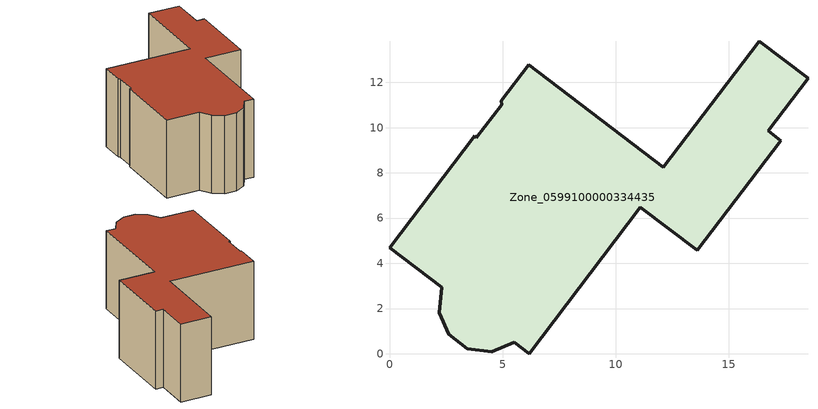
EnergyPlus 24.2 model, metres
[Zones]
Zone_0599100000334435
 floor ground (C_G): 0,4.69 3.76,9.64 3.85,9.55 4.96,11.01 4.93,11.18 6.15,12.78 12.1,8.25 16.35,13.82 18.51,12.18 16.74,9.86 17.3,9.43 13.61,4.57 11.09,6.48 6.18,0 5.51,0.52 4.52,0.08 3.45,0.22 2.61,0.87 2.21,1.82 2.32,2.93 z0
 wall outside (C_F): 16.74,9.86 18.51,12.18 16.35,13.82 12.1,8.25 6.15,12.78 4.93,11.18 4.96,11.01 3.85,9.55 3.76,9.64 0,4.69 2.32,2.93 2.21,1.82 2.61,0.87 3.45,0.22 4.52,0.08 5.51,0.52 6.18,0 11.09,6.48 13.61,4.57 17.3,9.43 16.74,9.86 z0:6.87
 roof outside (C_R): 3.76,9.64 0,4.69 2.32,2.93 2.21,1.82 2.61,0.87 3.45,0.22 4.52,0.08 5.51,0.52 6.18,0 11.09,6.48 13.61,4.57 17.3,9.43 16.74,9.86 18.51,12.18 16.35,13.82 12.1,8.25 6.15,12.78 4.93,11.18 4.96,11.01 3.85,9.55 z6.87
[BUILDING]
Pand.0599100000334435: North Axis=0; Terrain=City; Loads Convergence Tolerance Value=0.04; Temperature Convergence Tolerance Value=0.4; Solar Distribution=FullExterior; Maximum Number of Warmup Days=25; Minimum Number of Warmup Days=1
[Site:Location]
Rotterdam.The.Hague.AP_ZH_NLD Design_Conditions: Latitude=51.96; Longitude=4.45; Time Zone=1; Elevation=-4.5
[SITE:GROUNDTEMPERATURE:BUILDINGSURFACE]
18, 18, 18, 18, 18, 18, 18, 18, 18, 18, 18, 18
[MATERIAL] Thermal Absorptance=0.9; Solar Absorptance=0.7; Visible Absorptance=0.7
Name | Roughness | Thickness | Conductivity | Density | Specific Heat
G.D.1975-1991 | MediumSmooth | 0.15 | 0.288461 | 540 | 1210
F.D.1975-1991 | Rough | 0.3 | 0.230769 | 1920 | 840
R.D.1975-1991 | MediumRough | 0.2 | 0.153846 | 1500 | 1000
[CONSTRUCTION]
C_G: G.D.1975-1991
C_F: F.D.1975-1991
C_R: R.D.1975-1991
[ZONE]
Zone_0599100000334435: Type=1; Multiplier=1; Ceiling Height=Autocalculate; Volume=Autocalculate; Floor Area=autocalculate; Part of Total Floor Area=Yes
[ZONEINFILTRATION:DESIGNFLOWRATE]
Infil_Zone_0599100000334435: Zone or ZoneList or Space or SpaceList=Zone_0599100000334435; Schedule=AlwaysOn; Design Flow Rate Calculation Method=Flow/Area; Flow Rate per Floor Area=0.0042; Constant Term Coefficient=1; Temperature Term Coefficient=0; Velocity Term Coefficient=0; Velocity Squared Term Coefficient=0
[HVACTEMPLATE:ZONE:IDEALLOADSAIRSYSTEM]
Zone_0599100000334435: Maximum Heating Supply Air Temperature=50; Minimum Cooling Supply Air Temperature=13; Maximum Heating Supply Air Humidity Ratio=0.0156; Minimum Cooling Supply Air Humidity Ratio=0.0077; Heating Limit=NoLimit; Cooling Limit=NoLimit; Dehumidification Control Type=ConstantSensibleHeatRatio; Cooling Sensible Heat Ratio=0.7; Dehumidification Setpoint=60; Humidification Control Type=None; Humidification Setpoint=30; Outdoor Air Method=None; Outdoor Air Flow Rate per Person=0.00944; Outdoor Air Flow Rate per Zone Floor Area=0; Outdoor Air Flow Rate per Zone=0; Demand Controlled Ventilation Type=None; Outdoor Air Economizer Type=NoEconomizer; Heat Recovery Type=None; Sensible Heat Recovery Effectiveness=0.7; Latent Heat Recovery Effectiveness=0.65
[ZONECONTROL:THERMOSTAT]
ThermostatControl_Zone_0599100000334435: Zone or ZoneList=Zone_0599100000334435; Control Type Schedule=DualSetpointControlType; Control 1=Thermostat_Zone_0599100000334435; Temperature Difference Between Cutout And Setpoint=0
[THERMOSTATSETPOINT:DUALSETPOINT]
Thermostat_Zone_0599100000334435: Heating Setpoint Temperature Schedule=HeatingSetpoint_Zone_0599100000334435; Cooling Setpoint Temperature Schedule=CoolingSetpoint_Zone_0599100000334435
[SCHEDULE:COMPACT]
HeatingSetpoint_Zone_0599100000334435: Through: 12/31, For: AllDays, Until: 24:00, 21
CoolingSetpoint_Zone_0599100000334435: Through: 12/31, For: AllDays, Until: 24:00, 24
DualSetpointControlType: Through: 12/31, For: AllDays, Until: 24:00, 4
AlwaysOn: Through: 12/31, For: AllDays, Until: 24:00, 1
